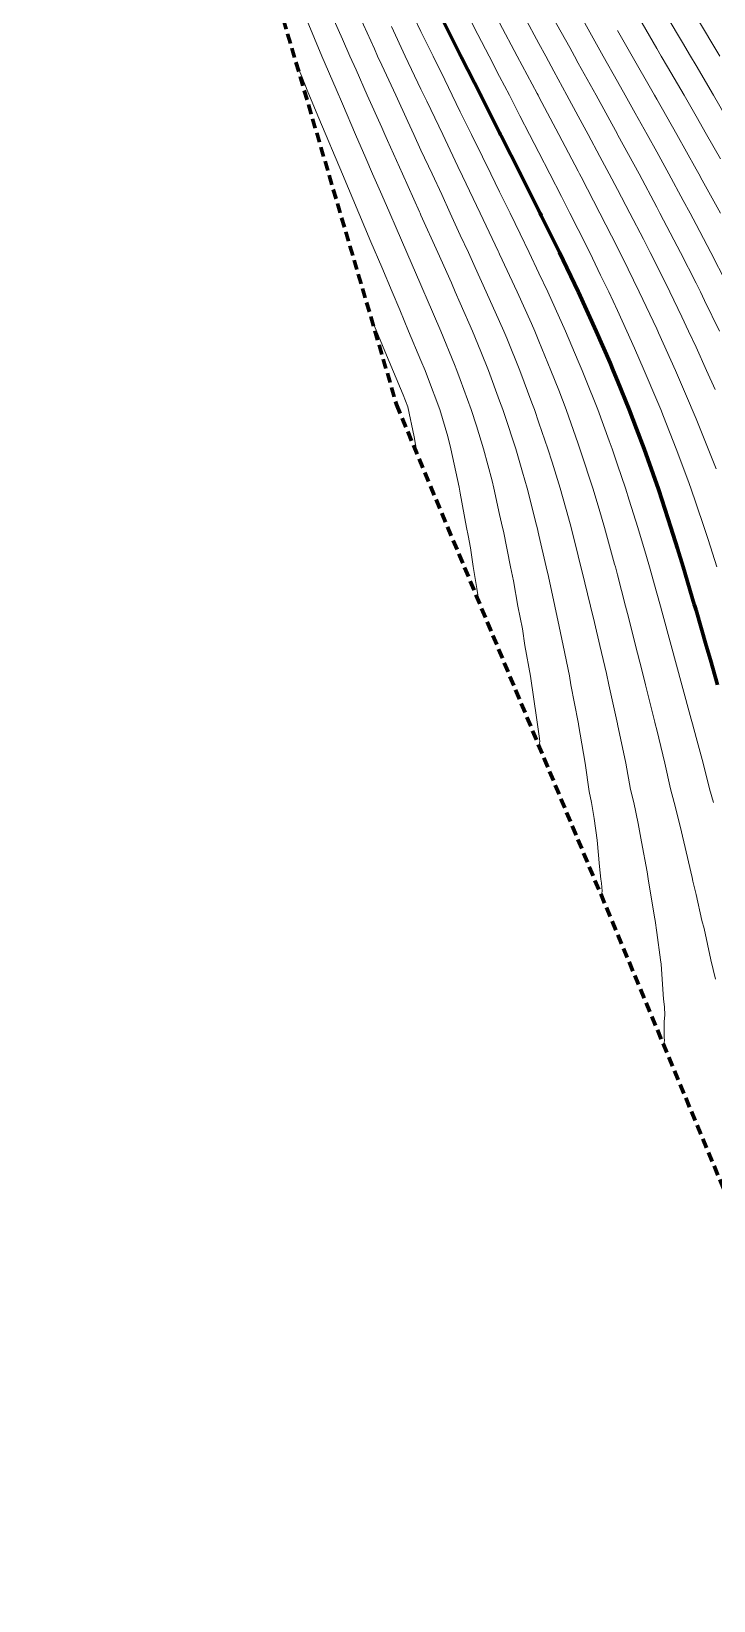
# Model space of a CAD drawing. Extents: x 2799052 to 2815686, y 1319509 to 1336143.
# Drawn here: x 2807389.98 to 2807407.34, y 1327785.33 to 1327825.27 of the extents above; entities that cross this region are included whole.
import ezdxf

# ---------------------------------------------------------------- set-up
doc = ezdxf.new("R2010")
doc.units = 0
doc.header["$LTSCALE"] = 0.5
doc.header["$MEASUREMENT"] = 0
doc.linetypes.add('DASHED', pattern=[0.75, 0.5, -0.25])
doc.layers.add('C-Road-Asph-Hach-Bdry', color=64, linetype='Continuous', lineweight=25, plot=False)
for name, color, linetype, lineweight in [('C-TOPO-BDRY', 5, 'DASHED', 70), ('C-Topo-Cont-10th', 8, 'Continuous', 13), ('C-TOPO-CONT-5FT', 6, 'Continuous', 70)]:
    doc.layers.add(name, color=color, linetype=linetype, lineweight=lineweight)
doc.layers.add('C-TOPO-USER', color=40, linetype='Continuous')

msp = doc.modelspace()

# ---------------------------------------------------------------- linework, layer by layer
at = {"layer": 'C-Road-Asph-Hach-Bdry'}
msp.add_circle((2807368.688, 1327825.522), 8317.007, dxfattribs=at)
at = {"layer": 'C-TOPO-BDRY'}
for p, q in [((2807393.751, 1327834.56, 8305.199), (2807399.272, 1327815.777, 8305.199)), ((2807399.272, 1327815.777, 8305.199), (2807407.674, 1327795.63, 8305.199))]:
    msp.add_line(p, q, dxfattribs=at)
at = {"layer": 'C-Topo-Cont-10th'}
for points, elevation in [([(2807402.94, 1327806.98), (2807402.914, 1327807.174), (2807402.917, 1327807.191), (2807402.912, 1327807.271), (2807402.844, 1327807.746), (2807402.679, 1327808.86), (2807402.541, 1327809.644), (2807402.477, 1327810.062), (2807402.363, 1327810.644), (2807402.248, 1327811.29), (2807402.173, 1327811.644), (2807401.992, 1327812.547), (2807401.97, 1327812.644), (2807401.895, 1327812.976), (2807401.746, 1327813.644), (2807401.704, 1327813.835), (2807401.487, 1327814.644), (2807401.306, 1327815.232), (2807401.174, 1327815.644), (2807400.895, 1327816.41), (2807400.809, 1327816.644), (2807400.748, 1327816.79), (2807400.396, 1327817.644), (2807400.029, 1327818.51), (2807399.97, 1327818.644), (2807399.895, 1327818.816), (2807399.535, 1327819.644), (2807399.264, 1327820.274), (2807399.1, 1327820.644), (2807398.895, 1327821.114), (2807398.664, 1327821.644), (2807398.494, 1327822.044), (2807398.23, 1327822.644), (2807397.895, 1327823.423), (2807397.734, 1327823.804), (2807397.371, 1327824.644), (2807396.997, 1327825.541)], 8305.5), ([(2807404.512, 1327803.211), (2807404.494, 1327803.341), (2807404.503, 1327803.385), (2807404.489, 1327803.59), (2807404.474, 1327803.695), (2807404.437, 1327804.017), (2807404.375, 1327804.684), (2807404.3, 1327805.239), (2807404.231, 1327805.644), (2807404.174, 1327805.923), (2807404.076, 1327806.644), (2807403.906, 1327807.633), (2807403.904, 1327807.644), (2807403.895, 1327807.689), (2807403.711, 1327808.644), (2807403.672, 1327808.866), (2807403.51, 1327809.644), (2807403.416, 1327810.122), (2807403.3, 1327810.644), (2807403.138, 1327811.4), (2807403.081, 1327811.644), (2807402.895, 1327812.445), (2807402.85, 1327812.644), (2807402.836, 1327812.702), (2807402.596, 1327813.644), (2807402.482, 1327814.056), (2807402.306, 1327814.644), (2807402.018, 1327815.52), (2807401.977, 1327815.644), (2807401.895, 1327815.867), (2807401.612, 1327816.644), (2807401.419, 1327817.12), (2807401.204, 1327817.644), (2807400.895, 1327818.351), (2807400.768, 1327818.644), (2807400.669, 1327818.87), (2807400.322, 1327819.644), (2807399.895, 1327820.597), (2807399.874, 1327820.644), (2807399.858, 1327820.681), (2807399.423, 1327821.644), (2807399.045, 1327822.493), (2807398.976, 1327822.644), (2807398.895, 1327822.823), (2807398.529, 1327823.644), (2807398.244, 1327824.294), (2807398.086, 1327824.644), (2807397.895, 1327825.074), (2807397.646, 1327825.644)], 8305.4), ([(2807406.082, 1327799.675), (2807406.087, 1327800.068), (2807406.101, 1327800.232), (2807406.095, 1327800.444), (2807406.071, 1327800.644), (2807406.006, 1327801.533), (2807405.987, 1327801.644), (2807405.895, 1327802.335), (2807405.855, 1327802.644), (2807405.85, 1327802.688), (2807405.688, 1327803.644), (2807405.655, 1327803.884), (2807405.506, 1327804.644), (2807405.426, 1327805.113), (2807405.312, 1327805.644), (2807405.231, 1327805.98), (2807405.108, 1327806.644), (2807404.897, 1327807.642), (2807404.897, 1327807.644), (2807404.895, 1327807.65), (2807404.672, 1327808.644), (2807404.613, 1327808.925), (2807404.444, 1327809.644), (2807404.312, 1327810.226), (2807404.209, 1327810.644), (2807403.992, 1327811.546), (2807403.967, 1327811.644), (2807403.895, 1327811.925), (2807403.714, 1327812.644), (2807403.65, 1327812.889), (2807403.434, 1327813.644), (2807403.23, 1327814.309), (2807403.123, 1327814.644), (2807402.895, 1327815.312), (2807402.784, 1327815.644), (2807402.719, 1327815.819), (2807402.41, 1327816.644), (2807402.076, 1327817.462), (2807402.001, 1327817.644), (2807401.895, 1327817.883), (2807401.557, 1327818.644), (2807401.277, 1327819.262), (2807401.1, 1327819.644), (2807400.895, 1327820.085), (2807400.639, 1327820.644), (2807400.423, 1327821.116), (2807400.176, 1327821.644), (2807399.895, 1327822.245), (2807399.712, 1327822.644), (2807399.561, 1327822.978), (2807399.251, 1327823.644), (2807398.895, 1327824.414), (2807398.791, 1327824.644), (2807398.708, 1327824.83), (2807398.335, 1327825.644)], 8305.3), ([(2807407.391, 1327801.148), (2807407.268, 1327801.644), (2807407.102, 1327802.437), (2807407.047, 1327802.644), (2807406.895, 1327803.303), (2807406.818, 1327803.644), (2807406.799, 1327803.74), (2807406.581, 1327804.644), (2807406.493, 1327805.045), (2807406.342, 1327805.644), (2807406.247, 1327805.996), (2807406.102, 1327806.644), (2807405.895, 1327807.494), (2807405.859, 1327807.644), (2807405.848, 1327807.69), (2807405.61, 1327808.644), (2807405.52, 1327809.019), (2807405.358, 1327809.644), (2807405.179, 1327810.36), (2807405.103, 1327810.644), (2807404.895, 1327811.437), (2807404.842, 1327811.644), (2807404.823, 1327811.715), (2807404.567, 1327812.644), (2807404.431, 1327813.107), (2807404.266, 1327813.644), (2807403.964, 1327814.574), (2807403.941, 1327814.644), (2807403.895, 1327814.773), (2807403.589, 1327815.644), (2807403.401, 1327816.137), (2807403.204, 1327816.644), (2807402.895, 1327817.387), (2807402.789, 1327817.644), (2807402.704, 1327817.835), (2807402.342, 1327818.644), (2807401.895, 1327819.601), (2807401.875, 1327819.644), (2807401.858, 1327819.68), (2807401.401, 1327820.644), (2807400.952, 1327821.586), (2807400.924, 1327821.644), (2807400.895, 1327821.704), (2807400.447, 1327822.644), (2807400.042, 1327823.497), (2807399.971, 1327823.644), (2807399.895, 1327823.8), (2807399.496, 1327824.644), (2807399.141, 1327825.397)], 8305.2), ([(2807407.343, 1327805.644), (2807407.24, 1327805.989), (2807407.073, 1327806.644), (2807406.895, 1327807.299), (2807406.803, 1327807.644), (2807406.771, 1327807.767), (2807406.531, 1327808.644), (2807406.402, 1327809.137), (2807406.26, 1327809.644), (2807406.024, 1327810.515), (2807405.987, 1327810.644), (2807405.895, 1327810.97), (2807405.708, 1327811.644), (2807405.635, 1327811.903), (2807405.414, 1327812.644), (2807405.195, 1327813.344), (2807405.098, 1327813.644), (2807404.895, 1327814.239), (2807404.76, 1327814.644), (2807404.684, 1327814.854), (2807404.392, 1327815.644), (2807404.065, 1327816.474), (2807403.996, 1327816.644), (2807403.895, 1327816.881), (2807403.573, 1327817.644), (2807403.31, 1327818.228), (2807403.122, 1327818.644), (2807402.895, 1327819.12), (2807402.647, 1327819.644), (2807402.418, 1327820.121), (2807402.163, 1327820.644), (2807401.895, 1327821.187), (2807401.673, 1327821.644), (2807401.464, 1327822.075), (2807401.183, 1327822.644), (2807400.895, 1327823.225), (2807400.692, 1327823.644), (2807400.501, 1327824.037), (2807400.202, 1327824.644), (2807399.895, 1327825.267), (2807399.714, 1327825.644)], 8305.1), ([(2807401.11, 1327825.644), (2807401.344, 1327825.195), (2807401.627, 1327824.644), (2807401.895, 1327824.12), (2807402.144, 1327823.644), (2807402.413, 1327823.125), (2807402.661, 1327822.644), (2807402.895, 1327822.185), (2807403.176, 1327821.644), (2807403.472, 1327821.067), (2807403.687, 1327820.644), (2807403.895, 1327820.226), (2807404.189, 1327819.644), (2807404.468, 1327819.07), (2807404.675, 1327818.644), (2807404.895, 1327818.166), (2807405.138, 1327817.644), (2807405.333, 1327817.206), (2807405.579, 1327816.644), (2807405.895, 1327815.886), (2807405.998, 1327815.644), (2807406.067, 1327815.472), (2807406.392, 1327814.644), (2807406.685, 1327813.854), (2807406.76, 1327813.644), (2807406.895, 1327813.244), (2807407.101, 1327812.644), (2807407.203, 1327812.335), (2807407.426, 1327811.644)], 8304.9), ([(2807401.895, 1327825.492), (2807402.346, 1327824.644), (2807402.853, 1327823.686), (2807402.875, 1327823.644), (2807402.895, 1327823.605), (2807403.405, 1327822.644), (2807403.895, 1327821.71), (2807403.93, 1327821.644), (2807403.969, 1327821.57), (2807404.449, 1327820.644), (2807404.895, 1327819.768), (2807404.959, 1327819.644), (2807405.022, 1327819.517), (2807405.451, 1327818.644), (2807405.895, 1327817.699), (2807405.922, 1327817.644), (2807405.944, 1327817.595), (2807406.372, 1327816.644), (2807406.732, 1327815.807), (2807406.801, 1327815.644), (2807406.895, 1327815.409), (2807407.208, 1327814.644), (2807407.405, 1327814.134)], 8304.8), ([(2807402.529, 1327825.644), (2807402.895, 1327824.962), (2807403.07, 1327824.644), (2807403.279, 1327824.26), (2807403.611, 1327823.644), (2807403.895, 1327823.114), (2807404.151, 1327822.644), (2807404.448, 1327822.09), (2807404.686, 1327821.644), (2807404.895, 1327821.245), (2807405.213, 1327820.644), (2807405.555, 1327819.984), (2807405.73, 1327819.644), (2807405.895, 1327819.31), (2807406.228, 1327818.644), (2807406.536, 1327818.003), (2807406.707, 1327817.644), (2807406.895, 1327817.23), (2807407.166, 1327816.644), (2807407.381, 1327816.157)], 8304.7), ([(2807403.246, 1327825.644), (2807403.681, 1327824.858), (2807403.798, 1327824.644), (2807403.895, 1327824.466), (2807404.351, 1327823.644), (2807404.895, 1327822.653), (2807404.9, 1327822.644), (2807404.907, 1327822.632), (2807405.444, 1327821.644), (2807405.895, 1327820.798), (2807405.978, 1327820.644), (2807406.07, 1327820.468), (2807406.502, 1327819.644), (2807406.895, 1327818.863), (2807407.007, 1327818.644), (2807407.114, 1327818.425), (2807407.493, 1327817.644)], 8304.6), ([(2807404.063, 1327825.476), (2807404.532, 1327824.644), (2807404.895, 1327823.994), (2807405.094, 1327823.644), (2807405.348, 1327823.191), (2807405.653, 1327822.644), (2807405.895, 1327822.201), (2807406.203, 1327821.644), (2807406.57, 1327820.969), (2807406.745, 1327820.644), (2807406.895, 1327820.359), (2807407.275, 1327819.644), (2807407.675, 1327818.863)], 8304.5), ([(2807404.895, 1327825.291), (2807405.269, 1327824.644), (2807405.769, 1327823.77), (2807405.84, 1327823.644), (2807405.895, 1327823.546), (2807406.407, 1327822.644), (2807406.895, 1327821.767), (2807406.965, 1327821.644), (2807407.051, 1327821.488), (2807407.514, 1327820.644)], 8304.4), ([(2807405.427, 1327825.644), (2807405.895, 1327824.837), (2807406.009, 1327824.644), (2807406.169, 1327824.369), (2807406.59, 1327823.644), (2807406.895, 1327823.11), (2807407.164, 1327822.644), (2807407.515, 1327822.024)], 8304.3), ([(2807406.162, 1327825.644), (2807406.551, 1327824.988), (2807406.754, 1327824.644), (2807406.895, 1327824.402), (2807407.343, 1327823.644), (2807407.895, 1327822.691)], 8304.2), ([(2807406.909, 1327825.63), (2807407.502, 1327824.644)], 8304.1), ([(2807401.369, 1327810.749), (2807401.343, 1327810.934), (2807401.316, 1327811.091), (2807401.227, 1327811.649), (2807401.153, 1327812.129), (2807401.097, 1327812.441), (2807401.057, 1327812.644), (2807400.895, 1327813.519), (2807400.867, 1327813.671), (2807400.652, 1327814.644), (2807400.577, 1327814.961), (2807400.375, 1327815.644), (2807400.06, 1327816.479), (2807399.999, 1327816.644), (2807399.895, 1327816.895), (2807399.58, 1327817.644), (2807399.353, 1327818.186), (2807399.158, 1327818.644), (2807398.895, 1327819.269), (2807398.622, 1327819.916), (2807398.309, 1327820.644), (2807397.895, 1327821.634), (2807397.291, 1327823.061), (2807397.013, 1327823.732), (2807396.86, 1327824.119), (2807396.725, 1327824.44)], 8305.6), ([(2807399.724, 1327814.955), (2807399.556, 1327815.716), (2807399.445, 1327816.017), (2807399.019, 1327817.031), (2807398.708, 1327817.771), (2807398.634, 1327817.946)], 8305.7), ([(2807399.797, 1327814.517), (2807399.791, 1327814.564), (2807399.724, 1327814.955)], 8305.7), ([(2807406.089, 1327799.579), (2807406.075, 1327799.508), (2807406.084, 1327799.443)], 8305.3), ([(2807406.082, 1327799.675), (2807406.089, 1327799.579)], 8305.3)]:
    msp.add_lwpolyline(points, dxfattribs=dict(at, elevation=elevation))
at = {"layer": 'C-TOPO-CONT-5FT', "elevation": 8305}
msp.add_lwpolyline([(2807407.443, 1327808.644), (2807407.264, 1327809.275), (2807407.154, 1327809.644), (2807406.895, 1327810.536), (2807406.864, 1327810.644), (2807406.852, 1327810.687), (2807406.569, 1327811.644), (2807406.427, 1327812.112), (2807406.258, 1327812.644), (2807405.946, 1327813.592), (2807405.929, 1327813.644), (2807405.895, 1327813.739), (2807405.576, 1327814.644), (2807405.384, 1327815.154), (2807405.195, 1327815.644), (2807404.895, 1327816.377), (2807404.788, 1327816.644), (2807404.708, 1327816.831), (2807404.356, 1327817.644), (2807403.903, 1327818.636), (2807403.899, 1327818.644), (2807403.895, 1327818.652), (2807403.418, 1327819.644), (2807402.954, 1327820.584), (2807402.925, 1327820.644), (2807402.895, 1327820.702), (2807402.424, 1327821.644), (2807401.946, 1327822.593), (2807401.92, 1327822.644), (2807401.895, 1327822.692), (2807401.416, 1327823.644), (2807400.929, 1327824.61), (2807400.912, 1327824.644), (2807400.895, 1327824.676), (2807400.41, 1327825.644)], dxfattribs=at)
at = {"layer": 'C-TOPO-USER', "elevation": 8305}
msp.add_lwpolyline([(2807407.443, 1327808.644), (2807407.264, 1327809.275), (2807407.154, 1327809.644), (2807406.895, 1327810.536), (2807406.864, 1327810.644), (2807406.852, 1327810.687), (2807406.569, 1327811.644), (2807406.427, 1327812.112), (2807406.258, 1327812.644), (2807405.946, 1327813.592), (2807405.929, 1327813.644), (2807405.895, 1327813.739), (2807405.576, 1327814.644), (2807405.384, 1327815.154), (2807405.195, 1327815.644), (2807404.895, 1327816.377), (2807404.788, 1327816.644), (2807404.708, 1327816.831), (2807404.356, 1327817.644), (2807403.903, 1327818.636), (2807403.899, 1327818.644), (2807403.895, 1327818.652), (2807403.418, 1327819.644), (2807402.954, 1327820.584), (2807402.925, 1327820.644), (2807402.895, 1327820.702), (2807402.424, 1327821.644), (2807401.946, 1327822.593), (2807401.92, 1327822.644), (2807401.895, 1327822.692), (2807401.416, 1327823.644), (2807400.929, 1327824.61), (2807400.912, 1327824.644), (2807400.895, 1327824.676), (2807400.41, 1327825.644)], dxfattribs=at)

doc.saveas('drawing.dxf')
